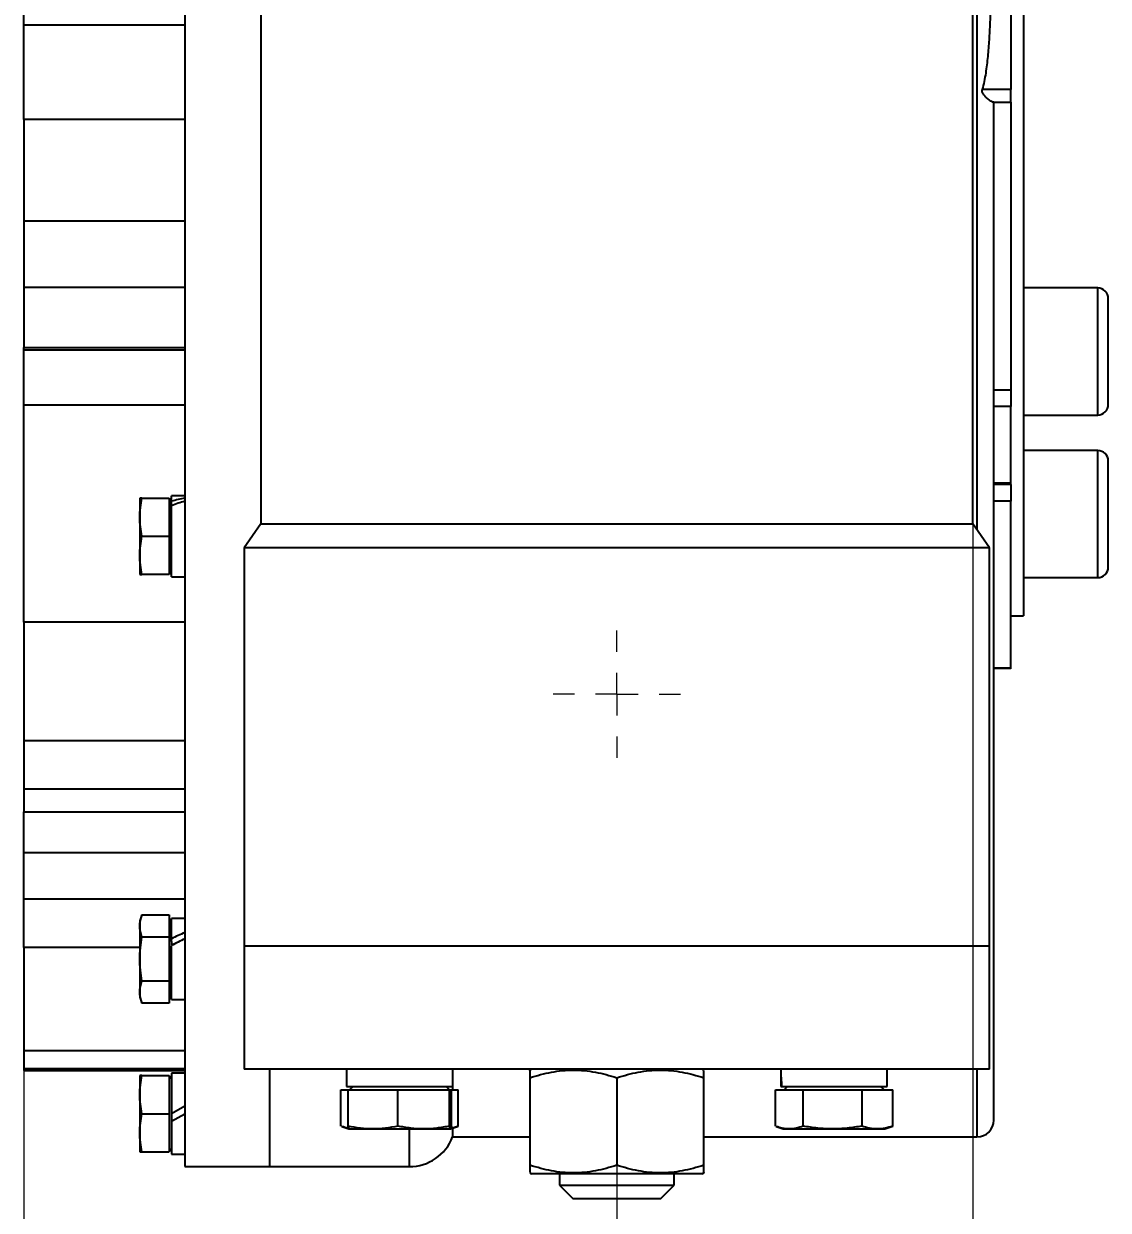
# Model space of a CAD drawing. Header units: millimetres. Extents: x 7861 to 11104, y 3791 to 6084.
# Drawn here: x 8793.9 to 9049.9, y 4851.7 to 5131.7 of the extents above; entities that cross this region are included whole.
import ezdxf

# ---------------------------------------------------------------- set-up
doc = ezdxf.new("R2010")
doc.units = ezdxf.units.MM
doc.layers.add('10', color=7, linetype='Continuous', lineweight=0)
doc.layers.add('AM_5', color=3, linetype='Continuous', lineweight=25)
doc.styles.add('SLDTEXTSTYLE1', font='txt.shx', dxfattribs={"width": 0.7, "bigfont": 'gbcbig.shx'})
doc.dimstyles.new('SLDDIMSTYLE12$0', dxfattribs={"dimtxt": 12, "dimasz": 10, "dimexe": 0, "dimexo": 0.0625, "dimgap": 0.875, "dimtad": 1, "dimdec": 1, "dimlfac": 1.8, "dimrnd": 1e-09, "dimzin": 12, "dimdsep": 46, "dimtxsty": 'SLDTEXTSTYLE1', "dimcen": 0.09, "dimdle": 8.16, "dimclrd": 3, "dimclre": 3, "dimadec": 0, "dimazin": 3, "dimtfac": 1, "dimtdec": 1, "dimtofl": 0, "dimtmove": 0, "dimatfit": 3, "dimfxl": 0, "dimfrac": 2, "dimtolj": 1, "dimlwd": 5, "dimlwe": 5, "dimarcsym": 0})

# ---------------------------------------------------------------- blocks, each defined once
blk = doc.blocks.new('SW_CENTERMARKSYMBOL_41')
at = {"layer": '10', "color": 0}
for p, q in [((0, 1), (0, 1.5)), ((0, 0), (0, 0.5)), ((-1, 0), (-1.5, 0)), ((0, 0), (-0.5, 0)), ((0, 0), (0, -0.5)), ((0, 0), (0.5, 0)), ((1, 0), (1.5, 0)), ((0, -1), (0, -1.5))]:
    blk.add_line(p, q, dxfattribs=at)
blk = doc.blocks.new('*D100')
at = {"layer": 'AM_5', "color": 3, "lineweight": 5, "transparency": 16777216}
blk.add_line((8793.87, 4887.22), (8793.87, 4828.48), dxfattribs=at)
at = {"layer": 'AM_5', "color": 3, "linetype": 'Continuous', "lineweight": 5, "transparency": 16777216}
for p, q in [((8933.87, 4862.29), (8933.87, 4828.48)), ((8803.87, 4828.48), (8923.87, 4828.48))]:
    blk.add_line(p, q, dxfattribs=at)
at = {"layer": 'AM_5', "color": 3, "transparency": 16777216}
for points in [[(8803.87, 4830.15), (8803.87, 4826.82), (8793.87, 4828.48)], [(8923.87, 4830.15), (8923.87, 4826.82), (8933.87, 4828.48)]]:
    blk.add_solid(points, dxfattribs=at)
at = {"layer": 'Defpoints', "color": 0, "transparency": 16777216}
for p in [(8793.87, 4887.28), (8933.87, 4862.35), (8933.87, 4828.48)]:
    blk.add_point(p, dxfattribs=at)
at = {"layer": 'AM_5', "color": 0, "transparency": 16777216, "insert": (8863.87, 4835.36), "char_height": 12, "attachment_point": 5, "style": 'SLDTEXTSTYLE1'}
blk.add_mtext('\\A1;140', dxfattribs=at)
blk = doc.blocks.new('*D101')
at = {"layer": 'AM_5', "color": 3, "linetype": 'Continuous', "lineweight": 5, "transparency": 16777216}
for p, q in [((9017.87, 5013.65), (9017.87, 4798.27)), ((8803.87, 4798.27), (9007.87, 4798.27))]:
    blk.add_line(p, q, dxfattribs=at)
at = {"layer": 'AM_5', "color": 3, "lineweight": 5, "transparency": 16777216}
blk.add_line((8793.87, 4884.59), (8793.87, 4798.27), dxfattribs=at)
at = {"layer": 'AM_5', "color": 3, "transparency": 16777216}
for points in [[(8803.87, 4799.94), (8803.87, 4796.6), (8793.87, 4798.27)], [(9007.87, 4799.94), (9007.87, 4796.6), (9017.87, 4798.27)]]:
    blk.add_solid(points, dxfattribs=at)
at = {"layer": 'Defpoints', "color": 0, "transparency": 16777216}
for p in [(9017.87, 5013.71), (8793.87, 4884.65), (9017.87, 4798.27)]:
    blk.add_point(p, dxfattribs=at)
at = {"layer": 'AM_5', "color": 0, "transparency": 16777216, "insert": (8906.55, 4805.14), "char_height": 12, "attachment_point": 5, "style": 'SLDTEXTSTYLE1'}
blk.add_mtext('\\A1;225', dxfattribs=at)

msp = doc.modelspace()

# ---------------------------------------------------------------- linework, layer by layer
at = {"color": 7, "linetype": 'Continuous', "lineweight": 25}
for p, q in [((8831.869, 5432.001), (8831.869, 4862.001)), ((9018.869, 5281.716), (9018.869, 5012.285)), ((9017.869, 5013.713), (9017.869, 5280.288)), ((9029.869, 5249.845), (9029.869, 4992.001)), ((9026.869, 5179.226), (9026.869, 5116.178)), ((8793.869, 5131.431), (8793.869, 5136.584)), ((8793.869, 5109.147), (8793.869, 5131.431)), ((8793.869, 5131.431), (8831.869, 5131.431)), ((8849.869, 5123.147), (8849.869, 5013.713)), ((9026.869, 5116.178), (9020.17, 5116.178)), ((9026.869, 5113.204), (9026.869, 5116.178)), ((9022.692, 5113.204), (9026.869, 5113.204)), ((9026.869, 5113.204), (9026.869, 5045.321)), ((8831.869, 5109.147), (8793.869, 5109.147)), ((8793.869, 5109.147), (8793.869, 5085.236)), ((8793.869, 5085.236), (8831.869, 5085.236)), ((8793.869, 5085.236), (8793.869, 5069.583)), ((8793.869, 5069.583), (8831.869, 5069.583)), ((8793.869, 5069.583), (8793.869, 5055.339)), ((9047.369, 5069.37), (9029.869, 5069.37)), ((9047.369, 5054.37), (9047.369, 5069.37)), ((8793.869, 5055.339), (8831.869, 5055.339)), ((8793.869, 5054.717), (8793.869, 5055.339)), ((8793.869, 5041.816), (8793.869, 5054.717)), ((8831.869, 5054.717), (8793.869, 5054.717)), ((9047.369, 5039.37), (9047.369, 5054.37)), ((9022.869, 5045.346), (9026.869, 5045.346)), ((9026.869, 5045.346), (9026.869, 5041.403)), ((8793.869, 5041.816), (8831.869, 5041.816)), ((8793.869, 4990.456), (8793.869, 5041.816)), ((9026.869, 5041.403), (9022.869, 5041.403)), ((9026.869, 5023.257), (9026.869, 5041.403)), ((9029.869, 5039.37), (9047.369, 5039.37)), ((9047.369, 5031.001), (9029.869, 5031.001)), ((9047.369, 5001.001), (9047.369, 5031.001)), ((9026.869, 5023.257), (9022.869, 5023.257)), ((9026.869, 5022.999), (9022.869, 5022.999)), ((9026.869, 5022.999), (9026.869, 5023.257)), ((9026.869, 5022.999), (9026.869, 5019.056)), ((8821.269, 5019.751), (8821.269, 5015.251)), ((8821.775, 5019.751), (8828.169, 5019.751)), ((8828.169, 5019.751), (8828.169, 5010.751)), ((8828.769, 5018.986), (8828.169, 5019.586)), ((8831.869, 5020.301), (8828.769, 5020.301)), ((8828.769, 5019.021), (8828.769, 5020.301)), ((8828.769, 5017.98), (8828.769, 5019.021)), ((8828.769, 5001.201), (8828.769, 5017.98)), ((9026.869, 5019.056), (9022.869, 5019.056)), ((9026.869, 4979.62), (9026.869, 5019.056)), ((8821.269, 5015.251), (8821.269, 5006.251)), ((8849.869, 5013.713), (8845.869, 5008.001)), ((8849.869, 5013.713), (9017.869, 5013.713)), ((9021.869, 5008.001), (9017.869, 5013.713)), ((8821.775, 5010.751), (8828.169, 5010.751)), ((8828.169, 5010.751), (8828.169, 5001.751)), ((8845.869, 5008.001), (8845.869, 4914.001)), ((9021.869, 5008.001), (8845.869, 5008.001)), ((9021.869, 4914.001), (9021.869, 5008.001)), ((8821.269, 5006.251), (8821.269, 5001.751)), ((8828.169, 5001.751), (8821.775, 5001.751)), ((8828.169, 5001.916), (8828.769, 5002.516)), ((8828.769, 5001.201), (8831.869, 5001.201)), ((9029.869, 5001.001), (9047.369, 5001.001)), ((8831.869, 4990.456), (8793.869, 4990.456)), ((8793.869, 4990.456), (8793.869, 4962.604)), ((9026.869, 4992.001), (9029.869, 4992.001)), ((9026.869, 4979.62), (9022.869, 4979.62)), ((9026.869, 4979.594), (9022.869, 4979.594)), ((9026.869, 4979.62), (9026.869, 4979.594)), ((8793.869, 4962.604), (8831.869, 4962.604)), ((8793.869, 4962.604), (8793.869, 4951.146)), ((8793.869, 4951.146), (8831.869, 4951.146)), ((8793.869, 4951.146), (8793.869, 4945.708)), ((8793.869, 4945.708), (8831.869, 4945.708)), ((8793.869, 4936.148), (8793.869, 4945.708)), ((8793.869, 4925.085), (8793.869, 4936.148)), ((8793.869, 4936.148), (8831.869, 4936.148)), ((8831.869, 4925.085), (8793.869, 4925.085)), ((8793.869, 4913.712), (8793.869, 4925.085)), ((8821.775, 4921.401), (8821.269, 4920.009)), ((8821.269, 4920.009), (8821.269, 4918.803)), ((8821.775, 4921.401), (8828.169, 4921.401)), ((8828.169, 4921.401), (8828.169, 4916.205)), ((8828.769, 4919.244), (8828.169, 4919.844)), ((8831.869, 4920.559), (8828.769, 4920.559)), ((8828.769, 4915.784), (8828.769, 4920.559)), ((8821.269, 4918.803), (8821.269, 4911.009)), ((8821.775, 4916.205), (8828.169, 4916.205)), ((8828.169, 4916.205), (8828.169, 4905.812)), ((8828.769, 4915.126), (8828.769, 4915.784)), ((8828.769, 4915.126), (8828.769, 4914.234)), ((8793.869, 4913.712), (8793.869, 4889.381)), ((8821.269, 4913.712), (8793.869, 4913.712)), ((8828.769, 4901.459), (8828.769, 4914.149)), ((8845.869, 4914.001), (8845.869, 4885.001)), ((9021.869, 4914.001), (8845.869, 4914.001)), ((9021.869, 4885.001), (9021.869, 4914.001)), ((8821.269, 4911.009), (8821.269, 4903.214)), ((8821.775, 4905.812), (8828.169, 4905.812)), ((8828.169, 4905.812), (8828.169, 4900.616)), ((8821.269, 4903.214), (8821.269, 4902.009)), ((8821.269, 4902.009), (8821.775, 4900.616)), ((8828.169, 4900.616), (8821.775, 4900.616)), ((8828.169, 4902.174), (8828.769, 4902.774)), ((8828.769, 4901.459), (8831.869, 4901.459)), ((8793.869, 4889.381), (8831.869, 4889.381)), ((8793.869, 4889.381), (8793.869, 4885.187)), ((8793.869, 4885.187), (8831.869, 4885.187)), ((8793.869, 4885.187), (8793.869, 4884.653)), ((8793.869, 4884.653), (8831.869, 4884.653)), ((8821.269, 4883.501), (8821.269, 4879.001)), ((8821.775, 4883.501), (8828.169, 4883.501)), ((8828.169, 4883.501), (8828.169, 4874.501)), ((8831.869, 4884.051), (8828.769, 4884.051)), ((8828.769, 4884.051), (8828.769, 4874.501)), ((9021.869, 4885.001), (8845.869, 4885.001)), ((8851.869, 4885.001), (8851.869, 4862.001)), ((8870.053, 4885.001), (8870.053, 4880.901)), ((8895.153, 4880.901), (8895.153, 4885.001)), ((8913.744, 4885.001), (8913.369, 4884.784)), ((8954.369, 4884.784), (8953.994, 4885.001)), ((8972.584, 4885.001), (8972.584, 4880.901)), ((8997.684, 4880.901), (8997.684, 4885.001)), ((9018.869, 4885.001), (9018.869, 4869.001)), ((8828.769, 4882.736), (8828.169, 4883.336)), ((8870.053, 4880.901), (8895.153, 4880.901)), ((8871.603, 4880.901), (8870.803, 4880.101)), ((8894.403, 4880.101), (8893.603, 4880.901)), ((8895.116, 4880.901), (8895.116, 4880.101)), ((8913.369, 4882.953), (8913.369, 4862.348)), ((8933.869, 4882.953), (8933.869, 4862.348)), ((8954.369, 4862.348), (8954.369, 4882.953)), ((8972.584, 4880.901), (8972.809, 4880.901)), ((8972.809, 4880.901), (8997.684, 4880.901)), ((8974.134, 4880.901), (8973.334, 4880.101)), ((8996.934, 4880.101), (8996.134, 4880.901)), ((8821.269, 4879.001), (8821.269, 4870.001)), ((8868.754, 4871.576), (8868.754, 4880.101)), ((8868.754, 4880.101), (8870.397, 4880.101)), ((8870.397, 4880.101), (8870.397, 4871.576)), ((8870.397, 4880.101), (8882.18, 4880.101)), ((8882.18, 4871.576), (8882.18, 4880.101)), ((8882.18, 4880.101), (8894.386, 4880.101)), ((8894.386, 4871.576), (8894.386, 4880.101)), ((8894.386, 4880.101), (8894.81, 4880.101)), ((8894.81, 4880.101), (8896.453, 4880.101)), ((8894.81, 4871.576), (8894.81, 4880.101)), ((8896.453, 4871.576), (8896.453, 4880.101)), ((8971.284, 4871.576), (8971.284, 4880.101)), ((8971.284, 4880.101), (8977.842, 4880.101)), ((8977.842, 4871.576), (8977.842, 4880.101)), ((8977.842, 4880.101), (8991.692, 4880.101)), ((8991.692, 4880.101), (8991.692, 4871.576)), ((8991.692, 4880.101), (8998.984, 4880.101)), ((8998.984, 4871.576), (8998.984, 4880.101)), ((8831.869, 4876.29), (8828.769, 4874.501)), ((8821.775, 4874.501), (8828.169, 4874.501)), ((8828.169, 4874.501), (8828.169, 4865.501)), ((8828.769, 4872.711), (8831.869, 4874.501)), ((8828.769, 4874.501), (8828.769, 4872.711)), ((8828.769, 4872.711), (8828.769, 4864.951)), ((8821.269, 4870.001), (8821.269, 4865.501)), ((8868.976, 4871.493), (8870.603, 4870.901)), ((8870.609, 4870.901), (8876.289, 4870.901)), ((8876.289, 4870.901), (8888.283, 4870.901)), ((8884.869, 4870.901), (8884.869, 4862.001)), ((8888.283, 4870.901), (8894.598, 4870.901)), ((8894.603, 4870.901), (8896.231, 4871.493)), ((8895.116, 4871.087), (8895.116, 4869.001)), ((8896.226, 4871.507), (8896.453, 4871.576)), ((8971.506, 4871.493), (8973.134, 4870.901)), ((8973.134, 4870.901), (8974.563, 4870.901)), ((8974.563, 4870.901), (8984.767, 4870.901)), ((8984.767, 4870.901), (8995.338, 4870.901)), ((8995.338, 4870.901), (8997.134, 4870.901)), ((8997.134, 4870.901), (8998.762, 4871.493)), ((8998.757, 4871.507), (8998.984, 4871.576)), ((8895.116, 4869.001), (8913.369, 4869.001)), ((8954.369, 4869.001), (9018.869, 4869.001)), ((8821.775, 4865.501), (8828.169, 4865.501)), ((8828.169, 4865.666), (8828.769, 4866.266)), ((8828.769, 4864.951), (8831.869, 4864.951)), ((8831.869, 4862.001), (8851.869, 4862.001)), ((8851.869, 4862.001), (8884.869, 4862.001)), ((8913.369, 4860.517), (8913.744, 4860.301)), ((8953.994, 4860.301), (8913.744, 4860.301)), ((8920.369, 4860.301), (8920.369, 4857.625)), ((8947.369, 4857.625), (8947.369, 4860.301)), ((8953.994, 4860.301), (8954.369, 4860.517)), ((8920.369, 4857.625), (8923.493, 4854.501)), ((8920.369, 4857.625), (8947.369, 4857.625)), ((8944.245, 4854.501), (8947.369, 4857.625)), ((8923.493, 4854.501), (8944.245, 4854.501))]:
    msp.add_line(p, q, dxfattribs=at)
for centre, radius, start, end in [((9047.369, 5066.87), 2.5, 0, 90), ((9047.369, 5041.87), 2.5, 270, 0), ((9047.369, 5028.501), 2.5, 0, 90), ((9047.369, 5003.501), 2.5, 270, 0), ((9018.869, 4873.001), 4, 270, 360), ((8884.869, 4873.001), 11, 270, 338.67631)]:
    msp.add_arc(centre, radius, start, end, dxfattribs=at)
for centre, major_axis, ratio, start_param, end_param in [((8828.769, 5010.751), (16.312, 6.081), 0.4514162, 1.2155328, 1.4040597), ((8831.869, 5010.751), (16.312, 6.081), 0.4514162, 1.4040597, 1.5925867), ((8828.769, 4911.009), (16.42, 8.787), 0.2277351, 1.2609875, 1.4495144), ((8831.869, 4911.009), (16.42, 8.787), 0.2277351, 1.4495144, 1.6380413), ((8828.769, 4911.009), (11.09, 5.935), 0.2277351, 1.3240557, 1.4495144), ((8985.134, 4885.001), (0, 21.737), 0.5773503, 1.5707963, 1.7605494), ((8985.134, 4880.901), (0, 21.737), 0.5773503, 1.4763478, 1.5707963)]:
    msp.add_ellipse(centre, major_axis=major_axis, ratio=ratio, start_param=start_param, end_param=end_param, dxfattribs=at)
for points, knots in [([(9020.17, 5116.178), (9020.375, 5116.814), (9020.528, 5117.458), (9020.797, 5118.753), (9020.91, 5119.404), (9021.21, 5121.364), (9021.361, 5122.678), (9021.614, 5125.315), (9021.714, 5126.635), (9021.883, 5129.275), (9021.951, 5130.595), (9022.122, 5134.556), (9022.191, 5137.198), (9022.279, 5142.482), (9022.297, 5145.125), (9022.288, 5150.412), (9022.262, 5153.056), (9022.152, 5158.345), (9022.069, 5160.988), (9021.87, 5164.949), (9021.79, 5166.269), (9021.593, 5168.906), (9021.476, 5170.225), (9021.252, 5172.196), (9021.169, 5172.852), (9020.98, 5174.16), (9020.874, 5174.813), (9020.624, 5176.112), (9020.481, 5176.761), (9020.209, 5177.713), (9020.109, 5178.027), (9019.931, 5178.488), (9019.867, 5178.64), (9019.723, 5178.938), (9019.644, 5179.085), (9019.55, 5179.226)], [0, 0, 0, 0, 0.03125, 0.03125, 0.0625, 0.0625, 0.125, 0.125, 0.1875, 0.1875, 0.25, 0.25, 0.375, 0.375, 0.5, 0.5, 0.625, 0.625, 0.75, 0.75, 0.8125, 0.8125, 0.875, 0.875, 0.90625, 0.90625, 0.9375, 0.9375, 0.96875, 0.96875, 0.984375, 0.984375, 0.9921875, 0.9921875, 1, 1, 1, 1]), ([(8849.869, 5170.854), (8849.869, 5162.917), (8849.875, 5154.966), (8849.875, 5139.035), (8849.869, 5131.084), (8849.869, 5123.147)], [0, 0, 0, 0, 0.5, 0.5, 1, 1, 1, 1]), ([(9022.692, 5113.204), (9022.625, 5113.204), (9022.542, 5113.228), (9022.349, 5113.314), (9022.238, 5113.377), (9022, 5113.532), (9021.873, 5113.623), (9021.607, 5113.831), (9021.467, 5113.947), (9021.186, 5114.197), (9021.044, 5114.33), (9020.763, 5114.618), (9020.622, 5114.774), (9020.363, 5115.115), (9020.242, 5115.301), (9020.137, 5115.615), (9020.115, 5115.728), (9020.114, 5115.954), (9020.135, 5116.069), (9020.17, 5116.178)], [0, 0, 0, 0, 0.125, 0.125, 0.25, 0.25, 0.375, 0.375, 0.5, 0.5, 0.625, 0.625, 0.75, 0.75, 0.875, 0.875, 0.9375, 0.9375, 1, 1, 1, 1]), ([(9022.869, 4873.001), (9022.869, 4873.001), (9022.869, 4872.855), (9022.869, 4873.358), (9022.869, 4874.561), (9022.869, 4876.696), (9022.869, 4879.597), (9022.869, 4883.264), (9022.869, 4887.679), (9022.869, 4892.846), (9022.869, 4898.784), (9022.869, 4905.517), (9022.869, 4913.053), (9022.869, 4921.392), (9022.869, 4930.503), (9022.869, 4940.39), (9022.869, 4950.991), (9022.869, 4962.266), (9022.869, 4974.165), (9022.869, 4986.632), (9022.869, 4999.603), (9022.869, 5013.013), (9022.869, 5026.795), (9022.869, 5040.841), (9022.869, 5055.112), (9022.869, 5069.523), (9022.869, 5084.026), (9022.869, 5098.568), (9022.869, 5108.324), (9022.869, 5113.204)], [0, 0, 0, 0, 0.0000613, 0.0390679, 0.0774538, 0.1158109, 0.1536631, 0.190911, 0.2281868, 0.2654614, 0.3027096, 0.3405618, 0.3789185, 0.4173057, 0.4563114, 0.4955438, 0.5349525, 0.5744864, 0.6140934, 0.6536996, 0.6932331, 0.7326418, 0.7718745, 0.8108811, 0.849267, 0.8876241, 0.9254765, 0.9627245, 1, 1, 1, 1]), ([(9049.869, 5041.87), (9049.869, 5041.87), (9049.869, 5042.603), (9049.869, 5045.35), (9049.869, 5047.302), (9049.869, 5051.87), (9049.869, 5054.383), (9049.869, 5059.233), (9049.869, 5061.46), (9049.869, 5063.208)], [0, 0, 0, 0, 0.25, 0.25, 0.5, 0.5, 0.75, 0.75, 1, 1, 1, 1]), ([(9049.869, 5016.001), (9049.869, 5019.316), (9049.869, 5022.495), (9049.869, 5027.183), (9049.869, 5028.501), (9049.869, 5028.501)], [0, 0, 0, 0, 0.5, 0.5, 1, 1, 1, 1]), ([(8821.269, 5015.251), (8821.269, 5016.008), (8821.316, 5016.761), (8821.491, 5018.26), (8821.619, 5019.007), (8821.775, 5019.751)], [0, 0, 0, 0, 0.5, 0.5, 1, 1, 1, 1]), ([(8821.775, 5019.751), (8821.619, 5019.751), (8821.491, 5019.751), (8821.316, 5019.751), (8821.269, 5019.751), (8821.269, 5019.751)], [0, 0, 0, 0, 0.5, 0.5, 1, 1, 1, 1]), ([(8821.775, 5010.751), (8821.619, 5011.494), (8821.491, 5012.241), (8821.316, 5013.74), (8821.269, 5014.493), (8821.269, 5015.251)], [0, 0, 0, 0, 0.5, 0.5, 1, 1, 1, 1]), ([(9049.869, 5003.501), (9049.869, 5003.501), (9049.869, 5004.818), (9049.869, 5009.506), (9049.869, 5012.685), (9049.869, 5016.001)], [0, 0, 0, 0, 0.5, 0.5, 1, 1, 1, 1]), ([(8821.269, 5006.251), (8821.269, 5007.008), (8821.316, 5007.761), (8821.491, 5009.26), (8821.619, 5010.007), (8821.775, 5010.751)], [0, 0, 0, 0, 0.5, 0.5, 1, 1, 1, 1]), ([(8821.775, 5001.751), (8821.619, 5002.494), (8821.491, 5003.241), (8821.316, 5004.74), (8821.269, 5005.493), (8821.269, 5006.251)], [0, 0, 0, 0, 0.5, 0.5, 1, 1, 1, 1]), ([(8821.269, 5001.751), (8821.269, 5001.751), (8821.316, 5001.751), (8821.491, 5001.751), (8821.619, 5001.751), (8821.775, 5001.751)], [0, 0, 0, 0, 0.5, 0.5, 1, 1, 1, 1]), ([(8821.269, 4918.803), (8821.269, 4919.24), (8821.316, 4919.675), (8821.491, 4920.54), (8821.619, 4920.971), (8821.775, 4921.401)], [0, 0, 0, 0, 0.5, 0.5, 1, 1, 1, 1]), ([(8821.775, 4916.205), (8821.619, 4916.634), (8821.491, 4917.065), (8821.316, 4917.931), (8821.269, 4918.366), (8821.269, 4918.803)], [0, 0, 0, 0, 0.5, 0.5, 1, 1, 1, 1]), ([(8821.269, 4911.009), (8821.269, 4911.883), (8821.316, 4912.753), (8821.491, 4914.484), (8821.619, 4915.346), (8821.775, 4916.205)], [0, 0, 0, 0, 0.5, 0.5, 1, 1, 1, 1]), ([(8821.775, 4905.812), (8821.619, 4906.671), (8821.491, 4907.533), (8821.316, 4909.265), (8821.269, 4910.134), (8821.269, 4911.009)], [0, 0, 0, 0, 0.5, 0.5, 1, 1, 1, 1]), ([(8821.269, 4903.214), (8821.269, 4903.652), (8821.316, 4904.086), (8821.491, 4904.952), (8821.619, 4905.383), (8821.775, 4905.812)], [0, 0, 0, 0, 0.5, 0.5, 1, 1, 1, 1]), ([(8821.775, 4900.616), (8821.619, 4901.046), (8821.491, 4901.477), (8821.316, 4902.342), (8821.269, 4902.777), (8821.269, 4903.214)], [0, 0, 0, 0, 0.5, 0.5, 1, 1, 1, 1]), ([(8821.269, 4879.001), (8821.269, 4879.758), (8821.316, 4880.511), (8821.491, 4882.01), (8821.619, 4882.757), (8821.775, 4883.501)], [0, 0, 0, 0, 0.5, 0.5, 1, 1, 1, 1]), ([(8821.775, 4883.501), (8821.619, 4883.501), (8821.491, 4883.501), (8821.316, 4883.501), (8821.269, 4883.501), (8821.269, 4883.501)], [0, 0, 0, 0, 0.5, 0.5, 1, 1, 1, 1]), ([(8913.369, 4884.719), (8913.369, 4884.74), (8913.369, 4884.901), (8913.369, 4884.312), (8913.369, 4883.409), (8913.369, 4882.953)], [0, 0, 0, 0, 0.0697558, 0.5306162, 1, 1, 1, 1]), ([(8913.369, 4882.953), (8915.042, 4883.511), (8916.728, 4883.971), (8920.135, 4884.608), (8921.856, 4884.783), (8924.035, 4884.784), (8924.473, 4884.774), (8925.345, 4884.732), (8925.779, 4884.7), (8927.078, 4884.575), (8927.938, 4884.451), (8930.503, 4883.973), (8932.193, 4883.512), (8933.869, 4882.953)], [0, 0, 0, 0, 0.25, 0.25, 0.5, 0.5, 0.5625, 0.5625, 0.625, 0.625, 0.75, 0.75, 1, 1, 1, 1]), ([(8933.869, 4882.953), (8935.542, 4883.511), (8937.228, 4883.971), (8940.635, 4884.608), (8942.356, 4884.783), (8944.535, 4884.784), (8944.973, 4884.774), (8945.845, 4884.732), (8946.279, 4884.7), (8947.578, 4884.575), (8948.438, 4884.451), (8951.003, 4883.973), (8952.693, 4883.512), (8954.369, 4882.953)], [0, 0, 0, 0, 0.25, 0.25, 0.5, 0.5, 0.5625, 0.5625, 0.625, 0.625, 0.75, 0.75, 1, 1, 1, 1]), ([(8954.369, 4882.953), (8954.369, 4883.503), (8954.369, 4884.542), (8954.369, 4884.662), (8954.369, 4884.719)], [0, 0, 0, 0, 0.5291272, 1, 1, 1, 1]), ([(8821.775, 4874.501), (8821.619, 4875.244), (8821.491, 4875.991), (8821.316, 4877.49), (8821.269, 4878.243), (8821.269, 4879.001)], [0, 0, 0, 0, 0.5, 0.5, 1, 1, 1, 1]), ([(8821.269, 4870.001), (8821.269, 4870.758), (8821.316, 4871.511), (8821.491, 4873.01), (8821.619, 4873.757), (8821.775, 4874.501)], [0, 0, 0, 0, 0.5, 0.5, 1, 1, 1, 1]), ([(8821.775, 4865.501), (8821.619, 4866.244), (8821.491, 4866.991), (8821.316, 4868.49), (8821.269, 4869.243), (8821.269, 4870.001)], [0, 0, 0, 0, 0.5, 0.5, 1, 1, 1, 1]), ([(8870.512, 4871.066), (8870.472, 4871.07), (8869.957, 4871.122), (8869.45, 4871.322), (8868.981, 4871.507)], [0, 0, 0, 0, 0.0768055, 1, 1, 1, 1]), ([(8876.289, 4870.901), (8875.297, 4870.901), (8874.311, 4870.963), (8872.348, 4871.197), (8871.371, 4871.368), (8870.397, 4871.576)], [0, 0, 0, 0, 0.5, 0.5, 1, 1, 1, 1]), ([(8870.397, 4871.576), (8870.432, 4871.368), (8870.467, 4871.197), (8870.538, 4870.963), (8870.573, 4870.901), (8870.609, 4870.901)], [0, 0, 0, 0, 0.5, 0.5, 1, 1, 1, 1]), ([(8882.18, 4871.576), (8881.206, 4871.368), (8880.229, 4871.197), (8878.266, 4870.963), (8877.28, 4870.901), (8876.289, 4870.901)], [0, 0, 0, 0, 0.5, 0.5, 1, 1, 1, 1]), ([(8888.283, 4870.901), (8887.256, 4870.901), (8886.235, 4870.963), (8884.201, 4871.197), (8883.189, 4871.368), (8882.18, 4871.576)], [0, 0, 0, 0, 0.5, 0.5, 1, 1, 1, 1]), ([(8894.386, 4871.576), (8893.377, 4871.368), (8892.365, 4871.197), (8890.331, 4870.963), (8889.31, 4870.901), (8888.283, 4870.901)], [0, 0, 0, 0, 0.5, 0.5, 1, 1, 1, 1]), ([(8894.598, 4870.901), (8894.562, 4870.901), (8894.527, 4870.963), (8894.456, 4871.197), (8894.421, 4871.368), (8894.386, 4871.576)], [0, 0, 0, 0, 0.5, 0.5, 1, 1, 1, 1]), ([(8896.453, 4871.576), (8895.853, 4871.361), (8895.228, 4871.137), (8894.594, 4871.077), (8894.569, 4871.074)], [0, 0, 0, 0, 0.9595846, 1, 1, 1, 1]), ([(8894.81, 4871.576), (8894.775, 4871.368), (8894.74, 4871.197), (8894.669, 4870.963), (8894.634, 4870.901), (8894.598, 4870.901)], [0, 0, 0, 0, 0.5, 0.5, 1, 1, 1, 1]), ([(8974.563, 4870.901), (8974.015, 4870.932), (8972.991, 4870.991), (8971.981, 4871.343), (8971.511, 4871.507)], [0, 0, 0, 0, 0.5350383, 1, 1, 1, 1]), ([(8977.842, 4871.576), (8977.3, 4871.368), (8976.756, 4871.197), (8975.664, 4870.963), (8975.115, 4870.901), (8974.563, 4870.901)], [0, 0, 0, 0, 0.5, 0.5, 1, 1, 1, 1]), ([(8984.767, 4870.901), (8983.602, 4870.901), (8982.443, 4870.963), (8980.136, 4871.197), (8978.987, 4871.368), (8977.842, 4871.576)], [0, 0, 0, 0, 0.5, 0.5, 1, 1, 1, 1]), ([(8991.692, 4871.576), (8990.547, 4871.368), (8989.399, 4871.197), (8987.091, 4870.963), (8985.932, 4870.901), (8984.767, 4870.901)], [0, 0, 0, 0, 0.5, 0.5, 1, 1, 1, 1]), ([(8995.338, 4870.901), (8994.725, 4870.901), (8994.114, 4870.963), (8992.9, 4871.197), (8992.295, 4871.368), (8991.692, 4871.576)], [0, 0, 0, 0, 0.5, 0.5, 1, 1, 1, 1]), ([(8998.984, 4871.576), (8998.381, 4871.368), (8997.776, 4871.197), (8996.562, 4870.963), (8995.951, 4870.901), (8995.338, 4870.901)], [0, 0, 0, 0, 0.5, 0.5, 1, 1, 1, 1]), ([(8821.269, 4865.501), (8821.269, 4865.501), (8821.316, 4865.501), (8821.491, 4865.501), (8821.619, 4865.501), (8821.775, 4865.501)], [0, 0, 0, 0, 0.5, 0.5, 1, 1, 1, 1]), ([(8913.369, 4862.348), (8913.369, 4861.798), (8913.369, 4860.76), (8913.369, 4860.639), (8913.369, 4860.582)], [0, 0, 0, 0, 0.5291272, 1, 1, 1, 1]), ([(8933.869, 4862.348), (8932.195, 4861.79), (8930.509, 4861.33), (8927.102, 4860.693), (8925.381, 4860.518), (8923.203, 4860.517), (8922.765, 4860.527), (8921.893, 4860.569), (8921.458, 4860.601), (8920.159, 4860.726), (8919.299, 4860.85), (8916.734, 4861.329), (8915.044, 4861.789), (8913.369, 4862.348)], [0, 0, 0, 0, 0.25, 0.25, 0.5, 0.5, 0.5625, 0.5625, 0.625, 0.625, 0.75, 0.75, 1, 1, 1, 1]), ([(8954.369, 4862.348), (8952.695, 4861.79), (8951.009, 4861.33), (8947.602, 4860.693), (8945.881, 4860.518), (8943.703, 4860.517), (8943.265, 4860.527), (8942.393, 4860.569), (8941.958, 4860.601), (8940.659, 4860.726), (8939.799, 4860.85), (8937.234, 4861.329), (8935.544, 4861.789), (8933.869, 4862.348)], [0, 0, 0, 0, 0.25, 0.25, 0.5, 0.5, 0.5625, 0.5625, 0.625, 0.625, 0.75, 0.75, 1, 1, 1, 1]), ([(8954.369, 4860.582), (8954.369, 4860.561), (8954.369, 4860.4), (8954.369, 4860.989), (8954.369, 4861.892), (8954.369, 4862.348)], [0, 0, 0, 0, 0.0697558, 0.5306162, 1, 1, 1, 1])]:
    msp.add_open_spline(points, degree=3, knots=knots, dxfattribs=at)
for points in [[(9022.869, 5113.204), (9022.869, 5113.204), (9022.81, 5113.204), (9022.692, 5113.204)], [(9049.869, 5063.208), (9049.869, 5065.553), (9049.869, 5066.87), (9049.869, 5066.87)]]:
    msp.add_open_spline(points, degree=3, dxfattribs=at)

# ---------------------------------------------------------------- block references
at = {"layer": '10', "xscale": 10, "yscale": 10, "zscale": 10}
msp.add_blockref('SW_CENTERMARKSYMBOL_41', (8933.869, 4973.501), dxfattribs=at)

# ---------------------------------------------------------------- dimensions: what is measured, and where the dimension line sits
at = {"layer": 'AM_5'}
dim = msp.add_linear_dim(base=(9017.869, 4798.27), p1=(8793.869, 4884.653), p2=(9017.869, 5013.713), text='225', dimstyle='SLDDIMSTYLE12$0', override={"dimlfac": 1, "dimpost": ''}, dxfattribs=at)
dim.commit()
dim.dimension.update_dxf_attribs({"geometry": '*D101', "text_midpoint": (8906.55, 4798.27), "dimtype": 160})
dim = msp.add_linear_dim(base=(8933.869, 4828.483), p1=(8793.869, 4887.284), p2=(8933.869, 4862.348), dimstyle='SLDDIMSTYLE12$0', override={"dimlfac": 1, "dimpost": ''}, dxfattribs=at)
dim.commit()
dim.dimension.update_dxf_attribs({"geometry": '*D100', "text_midpoint": (8863.869, 4835.358)})

doc.saveas('drawing.dxf')
